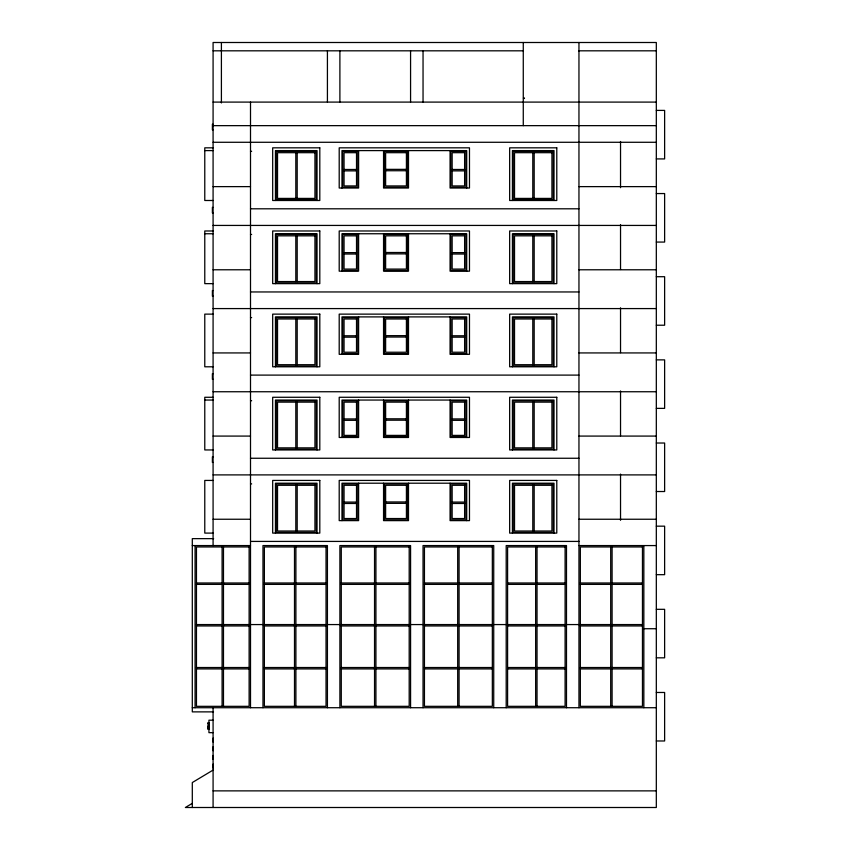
<?xml version="1.0" encoding="UTF-8"?>
<svg xmlns="http://www.w3.org/2000/svg" width="850" height="850" viewBox="0 0 850 850"><rect width="100%" height="100%" fill="white"/><g stroke="black" fill="none" stroke-linecap="round" stroke-linejoin="round"><path stroke-width="1.27" d="M213.084 770.079L192.302 782.553L192.302 807.5M192.302 803.346L185.374 807.5L656.317 807.5L656.317 42.5L213.084 42.5L213.084 545.572M213.084 50.819L523.271 50.819M578.595 50.819L656.317 50.819M524.482 98.111L523.441 98.111L524.482 98.526M213.084 102.096L656.317 102.096M656.317 110.404L664.626 110.404L664.626 158.918L656.317 158.918M213.084 124.27L212.394 124.27L212.394 129.806L213.084 129.806M213.084 125.651L656.317 125.651M213.084 142.279L656.317 142.279M213.084 147.826L204.776 147.826L204.776 200.494L213.084 200.494M204.776 150.599L213.084 150.599M250.506 151.289L251.632 151.289M385.624 169.352L406.417 169.352M344.048 169.479L356.522 169.479M452.147 169.479L464.621 169.479M385.624 170.733L406.417 170.733M344.048 170.871L356.522 170.871M452.147 170.871L464.621 170.871M213.084 186.628L250.506 186.628M578.956 186.628L656.317 186.628M656.317 193.556L664.626 193.556L664.626 242.069L656.317 242.069M213.084 207.421L212.394 207.421L212.394 212.957L213.084 212.957M250.506 208.803L578.956 208.803M213.084 225.431L656.317 225.431M213.084 230.977L204.776 230.977L204.776 283.645L213.084 283.645M204.776 233.75L213.084 233.75M250.506 234.441L251.632 234.441M385.624 252.503L406.417 252.503M344.048 252.631L356.522 252.631M452.147 252.631L464.621 252.631M385.624 253.884L406.417 253.884M344.048 254.023L356.522 254.023M452.147 254.023L464.621 254.023M213.084 269.779L250.506 269.779M578.956 269.779L656.317 269.779M656.317 276.707L664.626 276.707L664.626 325.221L656.317 325.221M213.084 290.572L212.394 290.572L212.394 296.119L213.084 296.119M250.506 291.954L578.956 291.954M213.084 308.582L656.317 308.582M213.084 314.128L204.776 314.128L204.776 366.796L213.084 366.796M250.506 317.592L251.632 317.592M344.048 335.782L356.522 335.782M385.624 335.654L406.417 335.654M452.147 335.782L464.621 335.782M385.624 337.036L406.417 337.036M344.048 337.174L356.522 337.174M452.147 337.174L464.621 337.174M213.084 352.931L250.506 352.931M578.956 352.931L656.317 352.931M656.317 359.869L664.626 359.869L664.626 408.372L656.317 408.372M213.084 373.724L212.394 373.724L212.394 379.27L213.084 379.27M250.506 375.105L578.956 375.105M213.084 391.744L656.317 391.744M213.084 397.279L204.776 397.279L204.776 449.947L213.084 449.947M204.776 400.053L213.084 400.053M250.506 400.743L251.632 400.743M385.624 418.806L406.417 418.806M344.048 418.933L356.522 418.933M452.147 418.933L464.621 418.933M385.624 420.197L406.417 420.197M344.048 420.325L356.522 420.325M452.147 420.325L464.621 420.325M213.084 436.082L250.506 436.082M578.956 436.082L656.317 436.082M656.317 443.02L664.626 443.02L664.626 491.523L656.317 491.523M213.084 456.875L212.394 456.875L212.394 462.421L213.084 462.421M250.506 458.256L578.956 458.256M213.084 474.895L656.317 474.895M213.084 480.431L204.776 480.431L204.776 533.099L213.084 533.099M250.506 483.894L251.632 483.894M344.048 502.084L356.522 502.084M385.624 501.957L406.417 501.957M452.147 502.084L464.621 502.084M344.048 503.476L356.522 503.476M385.624 503.349L406.417 503.349M452.147 503.476L464.621 503.476M213.084 519.244L250.506 519.244M578.956 519.244L656.317 519.244M656.317 526.171L664.626 526.171L664.626 574.674L656.317 574.674M213.626 538.645L192.302 538.645L192.302 711.875L213.509 711.875M250.506 541.418L578.956 541.418M192.302 545.572L250.506 545.572M578.956 545.572L656.317 545.572M196.456 582.994L222.094 582.994M223.476 582.994L249.124 582.994M264.361 582.994L294.504 582.994M295.896 582.994L326.039 582.994M341.275 582.994L374.542 582.994M375.923 582.994L409.19 582.994M424.437 582.994L457.693 582.994M459.074 582.994L492.341 582.994M507.588 582.994L535.649 582.994M537.03 582.994L565.101 582.994M580.338 582.994L610.704 582.994M612.096 582.994L642.462 582.994M196.456 584.375L222.094 584.375M223.476 584.375L249.124 584.375M264.361 584.375L294.504 584.375M295.896 584.375L326.039 584.375M341.275 584.375L374.542 584.375M375.923 584.375L409.19 584.375M424.437 584.375L457.693 584.375M459.074 584.375L492.341 584.375M507.588 584.375L535.649 584.375M537.03 584.375L565.101 584.375M580.338 584.375L610.704 584.375M612.096 584.375L642.462 584.375M656.317 609.322L664.626 609.322L664.626 657.826L656.317 657.826M196.456 624.569L222.094 624.569M223.476 624.569L249.124 624.569M250.506 624.569L262.979 624.569M264.361 624.569L294.504 624.569M295.896 624.569L326.039 624.569M327.42 624.569L339.894 624.569M341.275 624.569L374.542 624.569M375.923 624.569L409.19 624.569M410.571 624.569L423.045 624.569M424.437 624.569L457.693 624.569M459.074 624.569L492.341 624.569M493.723 624.569L506.196 624.569M507.588 624.569L535.649 624.569M537.03 624.569L565.101 624.569M566.482 624.569L578.956 624.569M580.338 624.569L610.704 624.569M612.096 624.569L642.462 624.569M196.456 625.951L222.094 625.951M223.476 625.951L249.124 625.951M264.361 625.951L294.504 625.951M295.896 625.951L326.039 625.951M341.275 625.951L374.542 625.951M375.923 625.951L409.19 625.951M424.437 625.951L457.693 625.951M459.074 625.951L492.341 625.951M507.588 625.951L535.649 625.951M537.03 625.951L565.101 625.951M580.338 625.951L610.704 625.951M612.096 625.951L642.462 625.951M643.843 628.724L656.317 628.724M196.456 667.526L222.094 667.526M223.476 667.526L249.124 667.526M264.361 667.526L294.504 667.526M295.896 667.526L326.039 667.526M341.275 667.526L374.542 667.526M375.923 667.526L409.19 667.526M424.437 667.526L457.693 667.526M459.074 667.526L492.341 667.526M507.588 667.526L535.649 667.526M537.03 667.526L565.101 667.526M580.338 667.526L610.704 667.526M612.096 667.526L642.462 667.526M196.456 668.918L222.094 668.918M223.476 668.918L249.124 668.918M264.361 668.918L294.504 668.918M295.896 668.918L326.039 668.918M341.275 668.918L374.542 668.918M375.923 668.918L409.19 668.918M424.437 668.918L457.693 668.918M459.074 668.918L492.341 668.918M507.588 668.918L535.649 668.918M537.03 668.918L565.101 668.918M580.338 668.918L610.704 668.918M612.096 668.918L642.462 668.918M656.317 692.474L664.626 692.474L664.626 740.977L656.317 740.977M192.302 707.721L656.317 707.721M213.084 720.194L208.93 720.194L208.93 732.668L213.084 732.668M208.239 722.723L208.93 722.723M208.239 723.031L208.93 723.031M208.239 723.509L208.93 723.616M208.239 723.637L208.93 723.637M208.239 724.083L208.93 724.083M208.239 725.305L208.93 725.305M208.239 726.389L208.93 726.389M208.239 726.729L208.93 726.729M208.239 726.856L208.93 726.856M208.239 727.504L208.93 727.472M208.239 727.823L208.93 727.823M208.239 727.94L208.93 727.94M208.239 728.535L208.93 728.535M208.239 728.918L208.93 728.918M208.239 729.311L208.93 729.311M213.084 738.097L213.084 742.103M213.084 746.768L213.084 750.763M213.084 755.438L213.084 759.433M213.084 764.097L213.084 768.102M213.084 790.872L656.317 790.872M643.843 545.572L643.843 707.721M620.532 141.493L620.532 187.691M620.532 224.644L620.532 269.514M620.532 307.796L620.532 352.676M620.532 390.947L620.532 435.827M620.532 474.098L620.532 520.296M612.096 546.954L612.096 706.329M610.704 546.954L610.704 706.329M578.956 42.5L578.956 707.721M566.482 707.721L566.482 545.572L506.196 545.572L506.196 707.721M554.009 200.494L554.009 150.599L512.433 150.599L512.433 200.494M554.009 283.645L554.009 233.75L512.433 233.75L512.433 283.645M554.009 366.796L554.009 316.901L512.433 316.901L512.433 366.796M554.009 449.947L554.009 400.053L512.433 400.053L512.433 449.947M554.009 533.099L554.009 483.204L512.433 483.204L512.433 533.099M537.03 546.954L537.03 706.329M535.649 546.954L535.649 706.329M534.172 152.681L534.172 198.411M534.172 235.833L534.172 281.562M534.172 318.984L534.172 364.714M534.172 402.135L534.172 447.865M534.172 485.286L534.172 531.016M532.791 152.681L532.791 198.411M532.791 235.833L532.791 281.562M532.791 318.984L532.791 364.714M532.791 402.135L532.791 447.865M532.791 485.286L532.791 531.016M523.271 42.5L523.271 125.651M493.723 707.721L493.723 545.572L423.045 545.572L423.045 707.721M466.703 188.02L466.703 150.599L341.976 150.599L341.976 188.02M466.703 271.171L466.703 233.75L341.976 233.75L341.976 271.171M466.703 354.322L466.703 316.901L341.976 316.901L341.976 354.322M466.703 437.474L466.703 400.053L341.976 400.053L341.976 437.474M466.703 520.625L466.703 483.204L341.976 483.204L341.976 520.625M459.074 546.954L459.074 706.329M457.693 546.954L457.693 706.329M450.075 150.599L450.075 188.02L469.476 188.02L469.476 147.826L339.203 147.826L339.203 188.02L358.604 188.02L358.604 150.599M450.075 233.75L450.075 271.171L469.476 271.171L469.476 230.977L339.203 230.977L339.203 271.171L358.604 271.171L358.604 233.75M450.075 316.901L450.075 354.322L469.476 354.322L469.476 314.128L339.203 314.128L339.203 354.322L358.604 354.322L358.604 316.901M450.075 400.053L450.075 437.474L469.476 437.474L469.476 397.279L339.203 397.279L339.203 437.474L358.604 437.474L358.604 400.053M450.075 483.204L450.075 520.625L469.476 520.625L469.476 480.431L339.203 480.431L339.203 520.625L358.604 520.625L358.604 483.204M423.045 50.819L423.045 102.021M410.571 50.819L410.571 102.021M410.571 707.721L410.571 545.572L339.894 545.572L339.894 707.721M408.499 150.599L408.499 188.02L383.552 188.02L383.552 150.599M408.499 233.75L408.499 271.171L383.552 271.171L383.552 233.75M408.499 316.901L408.499 354.322L383.552 354.322L383.552 316.901M408.499 400.053L408.499 437.474L383.552 437.474L383.552 400.053M408.499 483.204L408.499 520.625L383.552 520.625L383.552 483.204M375.923 546.954L375.923 706.329M374.542 546.954L374.542 706.329M339.894 50.819L339.894 102.021M327.42 50.819L327.42 102.021M327.42 707.721L327.42 545.572L262.979 545.572L262.979 707.721M317.029 200.494L317.029 150.599L275.453 150.599L275.453 200.494M317.029 283.645L317.029 233.75L275.453 233.75L275.453 283.645M317.029 366.796L317.029 316.901L275.453 316.901L275.453 366.796M317.029 449.947L317.029 400.053L275.453 400.053L275.453 449.947M317.029 533.099L317.029 483.204L275.453 483.204L275.453 533.099M297.192 152.681L297.192 198.411M297.192 235.833L297.192 281.562M297.192 318.984L297.192 364.714M297.192 402.135L297.192 447.865M297.192 485.286L297.192 531.016M295.896 546.954L295.896 706.329M295.811 152.681L295.811 198.411M295.811 235.833L295.811 281.562M295.811 318.984L295.811 364.714M295.811 402.135L295.811 447.865M295.811 485.286L295.811 531.016M294.504 546.954L294.504 706.329M250.506 102.096L250.506 707.721M223.476 546.954L223.476 706.329M222.094 546.954L222.094 706.329M221.404 42.5L221.404 102.956M213.084 707.721L213.084 807.5M208.239 722.585L208.239 729.449M195.075 545.572L195.075 707.721M319.802 147.826L272.68 147.826L272.68 200.494L319.802 200.494L319.802 147.826M556.782 147.826L509.66 147.826L509.66 200.494L556.782 200.494L556.782 147.826M316.338 151.289L276.144 151.289L276.144 199.792L316.338 199.792L316.338 151.289M357.914 151.289L342.667 151.289L342.667 187.319L357.914 187.319L357.914 151.289M407.798 151.289L384.243 151.289L384.243 187.319L407.798 187.319L407.798 151.289M466.013 151.289L450.766 151.289L450.766 187.319L466.013 187.319L466.013 151.289M553.318 151.289L513.124 151.289L513.124 199.792L553.318 199.792L553.318 151.289M314.946 152.681L277.525 152.681L277.525 198.411L314.946 198.411L314.946 152.681M356.522 152.681L344.048 152.681L344.048 185.938L356.522 185.938L356.522 152.681M406.417 152.681L385.624 152.681L385.624 185.938L406.417 185.938L406.417 152.681M464.621 152.681L452.147 152.681L452.147 185.938L464.621 185.938L464.621 152.681M551.937 152.681L514.516 152.681L514.516 198.411L551.937 198.411L551.937 152.681M319.802 230.977L272.68 230.977L272.68 283.645L319.802 283.645L319.802 230.977M556.782 230.977L509.66 230.977L509.66 283.645L556.782 283.645L556.782 230.977M316.338 234.441L276.144 234.441L276.144 282.944L316.338 282.944L316.338 234.441M357.914 234.441L342.667 234.441L342.667 270.481L357.914 270.481L357.914 234.441M407.798 234.441L384.243 234.441L384.243 270.481L407.798 270.481L407.798 234.441M466.013 234.441L450.766 234.441L450.766 270.481L466.013 270.481L466.013 234.441M553.318 234.441L513.124 234.441L513.124 282.944L553.318 282.944L553.318 234.441M314.946 235.833L277.525 235.833L277.525 281.562L314.946 281.562L314.946 235.833M356.522 235.833L344.048 235.833L344.048 269.089L356.522 269.089L356.522 235.833M406.417 235.833L385.624 235.833L385.624 269.089L406.417 269.089L406.417 235.833M464.621 235.833L452.147 235.833L452.147 269.089L464.621 269.089L464.621 235.833M551.937 235.833L514.516 235.833L514.516 281.562L551.937 281.562L551.937 235.833M319.802 314.128L272.68 314.128L272.68 366.796L319.802 366.796L319.802 314.128M556.782 314.128L509.66 314.128L509.66 366.796L556.782 366.796L556.782 314.128M316.338 317.592L276.144 317.592L276.144 366.106L316.338 366.106L316.338 317.592M357.914 317.592L342.667 317.592L342.667 353.632L357.914 353.632L357.914 317.592M407.798 317.592L384.243 317.592L384.243 353.632L407.798 353.632L407.798 317.592M466.013 317.592L450.766 317.592L450.766 353.632L466.013 353.632L466.013 317.592M553.318 317.592L513.124 317.592L513.124 366.106L553.318 366.106L553.318 317.592M314.946 318.984L277.525 318.984L277.525 364.714L314.946 364.714L314.946 318.984M356.522 318.984L344.048 318.984L344.048 352.24L356.522 352.24L356.522 318.984M406.417 318.984L385.624 318.984L385.624 352.24L406.417 352.24L406.417 318.984M464.621 318.984L452.147 318.984L452.147 352.24L464.621 352.24L464.621 318.984M551.937 318.984L514.516 318.984L514.516 364.714L551.937 364.714L551.937 318.984M319.802 397.279L272.68 397.279L272.68 449.947L319.802 449.947L319.802 397.279M556.782 397.279L509.66 397.279L509.66 449.947L556.782 449.947L556.782 397.279M316.338 400.743L276.144 400.743L276.144 449.257L316.338 449.257L316.338 400.743M357.914 400.743L342.667 400.743L342.667 436.783L357.914 436.783L357.914 400.743M407.798 400.743L384.243 400.743L384.243 436.783L407.798 436.783L407.798 400.743M466.013 400.743L450.766 400.743L450.766 436.783L466.013 436.783L466.013 400.743M553.318 400.743L513.124 400.743L513.124 449.257L553.318 449.257L553.318 400.743M314.946 402.135L277.525 402.135L277.525 447.865L314.946 447.865L314.946 402.135M356.522 402.135L344.048 402.135L344.048 435.391L356.522 435.391L356.522 402.135M406.417 402.135L385.624 402.135L385.624 435.391L406.417 435.391L406.417 402.135M464.621 402.135L452.147 402.135L452.147 435.391L464.621 435.391L464.621 402.135M551.937 402.135L514.516 402.135L514.516 447.865L551.937 447.865L551.937 402.135M319.802 480.431L272.68 480.431L272.68 533.099L319.802 533.099L319.802 480.431M556.782 480.431L509.66 480.431L509.66 533.099L556.782 533.099L556.782 480.431M316.338 483.894L276.144 483.894L276.144 532.408L316.338 532.408L316.338 483.894M357.914 483.894L342.667 483.894L342.667 519.934L357.914 519.934L357.914 483.894M407.798 483.894L384.243 483.894L384.243 519.934L407.798 519.934L407.798 483.894M466.013 483.894L450.766 483.894L450.766 519.934L466.013 519.934L466.013 483.894M553.318 483.894L513.124 483.894L513.124 532.408L553.318 532.408L553.318 483.894M314.946 485.286L277.525 485.286L277.525 531.016L314.946 531.016L314.946 485.286M356.522 485.286L344.048 485.286L344.048 518.543L356.522 518.543L356.522 485.286M406.417 485.286L385.624 485.286L385.624 518.543L406.417 518.543L406.417 485.286M464.621 485.286L452.147 485.286L452.147 518.543L464.621 518.543L464.621 485.286M551.937 485.286L514.516 485.286L514.516 531.016L551.937 531.016L551.937 485.286M249.124 546.954L196.456 546.954L196.456 706.329L249.124 706.329L249.124 546.954M326.039 546.954L264.361 546.954L264.361 706.329L326.039 706.329L326.039 546.954M409.19 546.954L341.275 546.954L341.275 706.329L409.19 706.329L409.19 546.954M492.341 546.954L424.437 546.954L424.437 706.329L492.341 706.329L492.341 546.954M565.101 546.954L507.588 546.954L507.588 706.329L565.101 706.329L565.101 546.954M642.462 546.954L580.338 546.954L580.338 706.329L642.462 706.329L642.462 546.954M208.93 726.091L208.239 726.091L208.93 726.112"/></g></svg>
